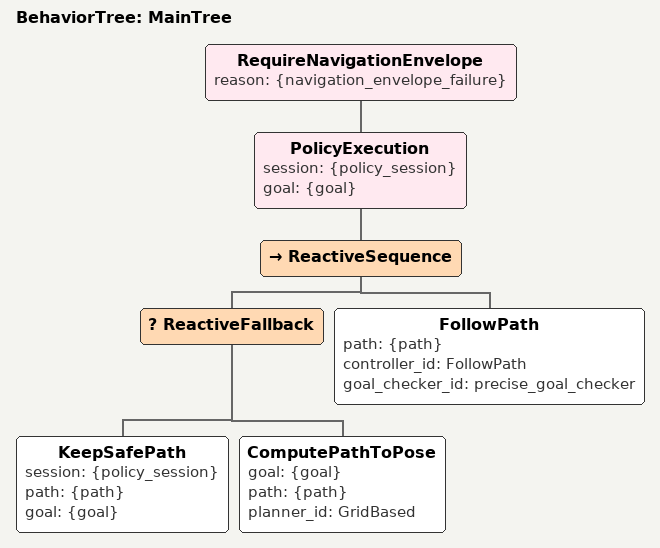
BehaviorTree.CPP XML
<root main_tree_to_execute="MainTree">
  <BehaviorTree ID="MainTree">
    <RequireNavigationEnvelope reason="{navigation_envelope_failure}">
    <PolicyExecution session="{policy_session}" goal="{goal}">
    <ReactiveSequence>
      <ReactiveFallback>
        <KeepSafePath session="{policy_session}" path="{path}" goal="{goal}"/>
        <ComputePathToPose goal="{goal}" path="{path}" planner_id="GridBased"/>
      </ReactiveFallback>
      <FollowPath path="{path}" controller_id="FollowPath" goal_checker_id="precise_goal_checker"/>
    </ReactiveSequence>
    </PolicyExecution>
    </RequireNavigationEnvelope>
  </BehaviorTree>
</root>
